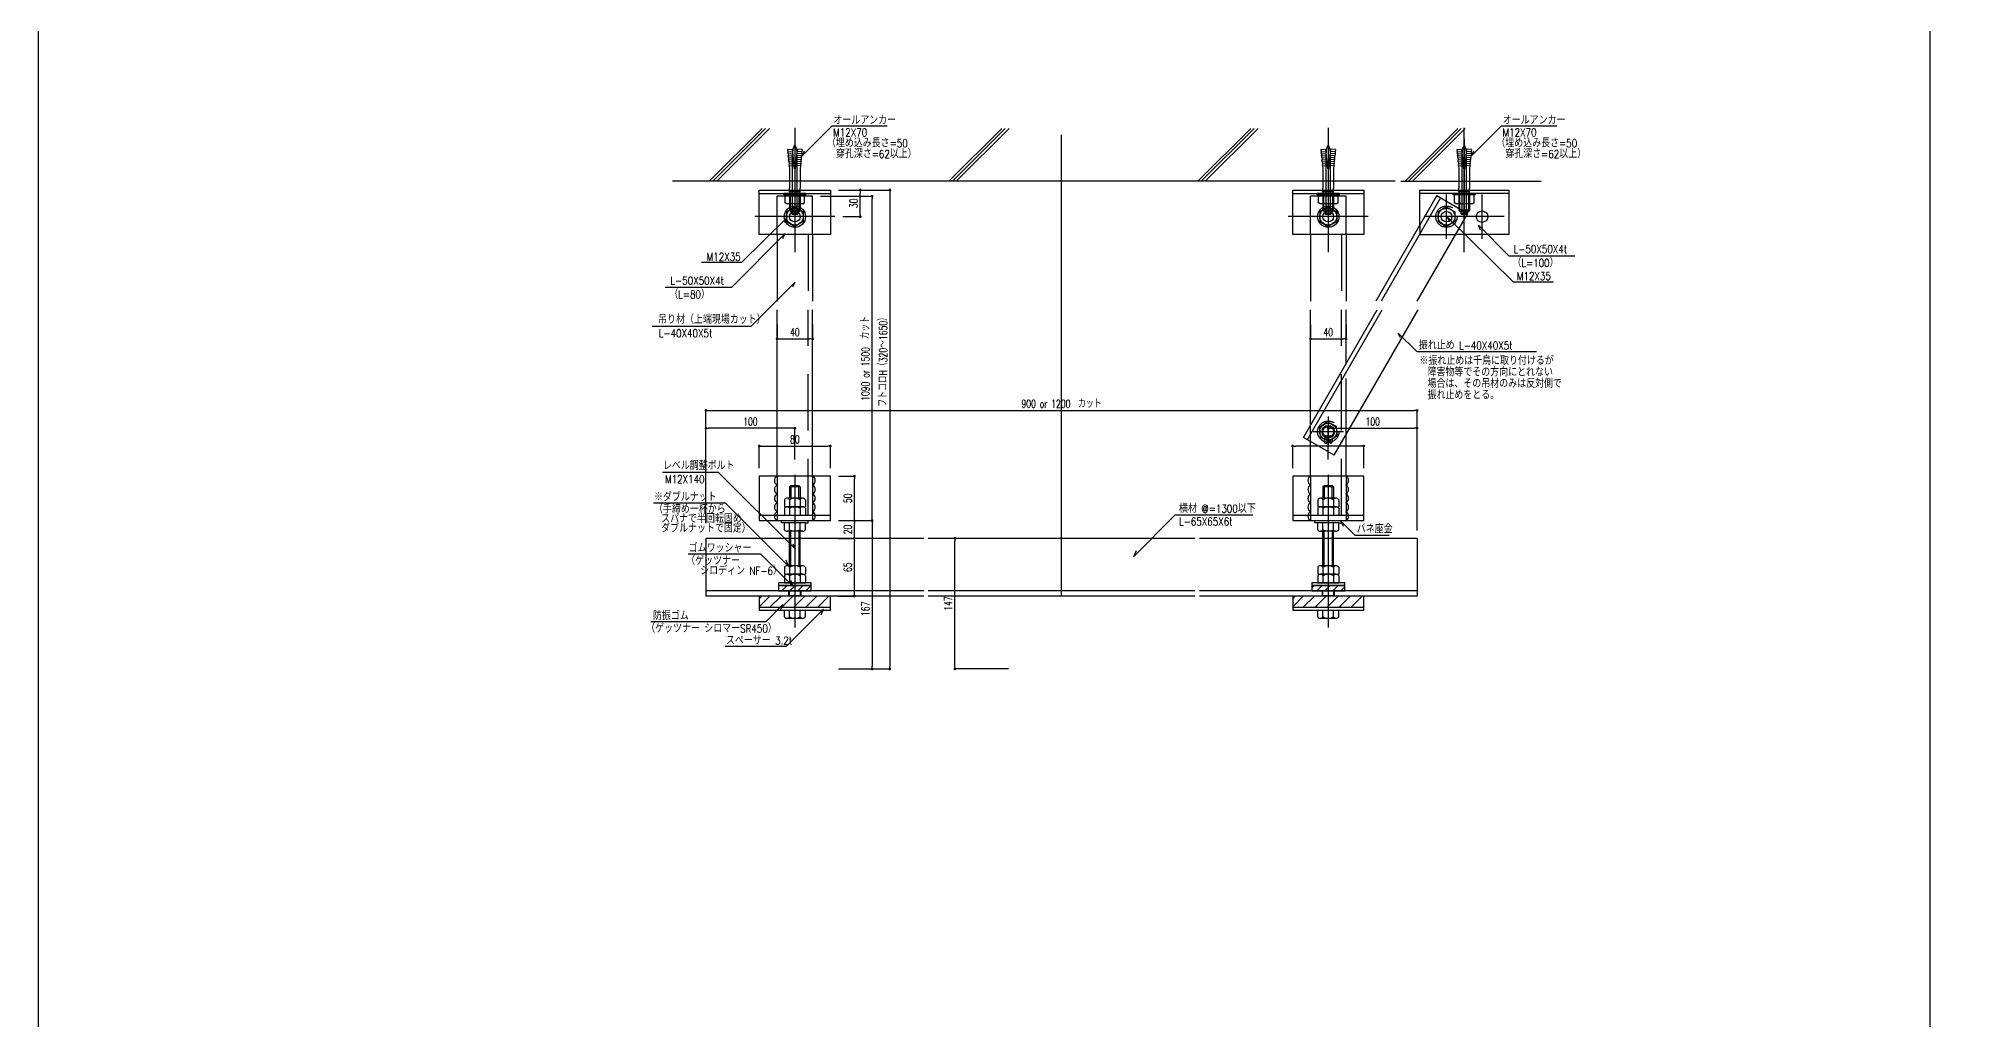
# Model space of a CAD drawing. Extents: x 21 to 47673, y 9 to 26406.
# Drawn here: x 23550 to 25721, y 16572 to 17676 of the extents above; entities that cross this region are included whole.
import ezdxf

# ---------------------------------------------------------------- set-up
doc = ezdxf.new("R2010")
doc.units = 0
doc.header["$LTSCALE"] = 10
doc.header["$PDMODE"] = 35
doc.header["$PDSIZE"] = 5
doc.linetypes.add('HIDDEN', pattern=[9.525, 6.35, -3.175])
for name, color, linetype in [('_P18_製品寸法', 9, 'Continuous'), ('_別途', 6, 'Continuous'), ('_基準', 1, 'Continuous'), ('_文字', 3, 'Continuous'), ('_製品', 4, 'Continuous'), ('_製品寸法', 9, 'Continuous'), ('OKAMURA-HIDDEN', 6, 'Continuous')]:
    doc.layers.add(name, color=color, linetype=linetype)
doc.styles.add('OKAMURA', font='simplex8.shx', dxfattribs={"width": 0.7, "bigfont": 'BIGFONT.shx'})
doc.dimstyles.new('OKAMURA-003', dxfattribs={"dimscale": 3, "dimtxt": 3, "dimasz": 1, "dimexe": 0, "dimexo": 3, "dimgap": 1, "dimtad": 1, "dimdec": 3, "dimdsep": 46, "dimtxsty": 'OKAMURA', "dimblk1": 'DOT', "dimblk2": 'DOT', "dimsah": 1, "dimcen": 0, "dimclrd": 9, "dimclre": 9, "dimclrt": 3, "dimadec": 0, "dimazin": 0, "dimtfac": 1, "dimtdec": 3, "dimtix": 1, "dimtmove": 2, "dimatfit": 3, "dimldrblk": 'NONE', "dimfxl": 0, "dimtolj": 1, "dimarcsym": 0})

# ---------------------------------------------------------------- blocks, each defined once
blk = doc.blocks.new('_DOT')
at = {"color": 0, "linetype": 'ByBlock'}
blk.add_line((-0.5, 0), (-1, 0), dxfattribs=at)
at = {"color": 0, "linetype": 'ByBlock', "const_width": 0.5}
blk.add_lwpolyline([(-0.25, 0, 1), (0.25, 0, 1)], format="xyb", close=True, dxfattribs=at)
blk = doc.blocks.new('*D2702')
at = {"layer": '_製品寸法', "color": 9, "lineweight": -2, "transparency": 16777216}
for p, q in [((-401, 457), (-343.1, 457)), ((-343.1, 454), (-343.1, -79)), ((-401, -82), (-343.1, -82))]:
    blk.add_line(p, q, dxfattribs=at)
at = {"layer": 'Defpoints', "color": 0, "transparency": 16777216}
for p in [(-410, 457), (-410, -82), (-343.1, -82)]:
    blk.add_point(p, dxfattribs=at)
at = {"layer": '_製品寸法', "color": 9, "lineweight": -2, "transparency": 16777216, "xscale": 3, "yscale": 3, "zscale": 3}
for p, rotation in [((-343.1, 457), 90), ((-343.1, -82), 270)]:
    blk.add_blockref('_DOT', p, dxfattribs=dict(at, rotation=rotation))
at = {"layer": '_製品寸法', "color": 3, "transparency": 16777216, "insert": (-350.6, 265.8), "char_height": 9, "attachment_point": 5, "rotation": 90, "style": 'OKAMURA'}
blk.add_mtext('\\A1;フトコロH（320～1650）', dxfattribs=at)
blk = doc.blocks.new('_None')
blk = doc.blocks.new('*D2703')
at = {"layer": '_製品寸法', "color": 9, "lineweight": -2, "transparency": 16777216}
for p, q in [((-209.5, 65), (-270, 65)), ((-270, -79), (-270, 62)), ((-209.5, -82), (-270, -82))]:
    blk.add_line(p, q, dxfattribs=at)
at = {"layer": 'Defpoints', "color": 0, "transparency": 16777216}
for p in [(-270, 65), (-200.5, 65), (-200.5, -82)]:
    blk.add_point(p, dxfattribs=at)
at = {"layer": '_製品寸法', "color": 9, "lineweight": -2, "transparency": 16777216, "xscale": 3, "yscale": 3, "zscale": 3}
for p, rotation in [((-270, 65), 90), ((-270, -82), 270)]:
    blk.add_blockref('_DOT', p, dxfattribs=dict(at, rotation=rotation))
at = {"layer": '_製品寸法', "color": 3, "transparency": 16777216, "insert": (-277.5, -8.5), "char_height": 9, "attachment_point": 5, "rotation": 90, "style": 'OKAMURA'}
blk.add_mtext('\\A1;147', dxfattribs=at)
blk = doc.blocks.new('*D2704')
at = {"layer": '_製品寸法', "color": 9, "lineweight": -2, "transparency": 16777216}
for p, q in [((-421, 450), (-363.1, 450)), ((-363.1, 88), (-363.1, 447)), ((-401, 85), (-363.1, 85))]:
    blk.add_line(p, q, dxfattribs=at)
at = {"layer": 'Defpoints', "color": 0, "transparency": 16777216}
for p in [(-430, 450), (-363.1, 450), (-410, 85)]:
    blk.add_point(p, dxfattribs=at)
at = {"layer": '_製品寸法', "color": 9, "lineweight": -2, "transparency": 16777216, "xscale": 3, "yscale": 3, "zscale": 3}
for p, rotation in [((-363.1, 450), 90), ((-363.1, 85), 270)]:
    blk.add_blockref('_DOT', p, dxfattribs=dict(at, rotation=rotation))
at = {"layer": '_製品寸法', "color": 3, "transparency": 16777216, "insert": (-370.6, 267.5), "char_height": 9, "attachment_point": 5, "rotation": 90, "style": 'OKAMURA'}
blk.add_mtext('\\A1;1090 or 1500  カット', dxfattribs=at)
blk = doc.blocks.new('*D2705')
at = {"layer": '_製品寸法', "color": 9, "lineweight": -2, "transparency": 16777216}
for p, q in [((-550, 82), (-550, 208.9)), ((-547, 208.9), (247, 208.9)), ((250, 74), (250, 208.9))]:
    blk.add_line(p, q, dxfattribs=at)
at = {"layer": 'Defpoints', "color": 0, "transparency": 16777216}
for p in [(250, 208.9), (-550, 73), (250, 65)]:
    blk.add_point(p, dxfattribs=at)
at = {"layer": '_製品寸法', "color": 9, "lineweight": -2, "transparency": 16777216, "xscale": 3, "yscale": 3, "zscale": 3, "rotation": 180}
blk.add_blockref('_DOT', (-550, 208.9), dxfattribs=at)
at = {"layer": '_製品寸法', "color": 9, "lineweight": -2, "transparency": 16777216, "xscale": 3, "yscale": 3, "zscale": 3}
blk.add_blockref('_DOT', (250, 208.9), dxfattribs=at)
at = {"layer": '_製品寸法', "color": 3, "transparency": 16777216, "insert": (-150, 216.4), "char_height": 9, "attachment_point": 5, "style": 'OKAMURA'}
blk.add_mtext('\\A1;900 or 1200  カット', dxfattribs=at)
blk = doc.blocks.new('*D2706')
at = {"layer": '_製品寸法', "color": 9, "lineweight": -2, "transparency": 16777216}
for p, q in [((-401, 85), (-383.1, 85)), ((-383.1, 68), (-383.1, 82)), ((-401, 65), (-383.1, 65))]:
    blk.add_line(p, q, dxfattribs=at)
at = {"layer": 'Defpoints', "color": 0, "transparency": 16777216}
for p in [(-410, 85), (-383.1, 85), (-410, 65)]:
    blk.add_point(p, dxfattribs=at)
at = {"layer": '_製品寸法', "color": 9, "lineweight": -2, "transparency": 16777216, "xscale": 3, "yscale": 3, "zscale": 3}
for p, rotation in [((-383.1, 85), 90), ((-383.1, 65), 270)]:
    blk.add_blockref('_DOT', p, dxfattribs=dict(at, rotation=rotation))
at = {"layer": '_製品寸法', "color": 3, "transparency": 16777216, "insert": (-390.6, 75), "char_height": 9, "attachment_point": 5, "rotation": 90, "style": 'OKAMURA'}
blk.add_mtext('\\A1;20', dxfattribs=at)
blk = doc.blocks.new('*D2707')
at = {"layer": '_製品寸法', "color": 9, "lineweight": -2, "transparency": 16777216}
for p, q in [((-550, 82), (-550, 188.9)), ((-453, 188.9), (-547, 188.9)), ((-450, 153.6), (-450, 188.9))]:
    blk.add_line(p, q, dxfattribs=at)
at = {"layer": 'Defpoints', "color": 0, "transparency": 16777216}
for p in [(-550, 188.9), (-450, 144.6), (-550, 73)]:
    blk.add_point(p, dxfattribs=at)
at = {"layer": '_製品寸法', "color": 9, "lineweight": -2, "transparency": 16777216, "xscale": 3, "yscale": 3, "zscale": 3, "rotation": 180}
blk.add_blockref('_DOT', (-550, 188.9), dxfattribs=at)
at = {"layer": '_製品寸法', "color": 9, "lineweight": -2, "transparency": 16777216, "xscale": 3, "yscale": 3, "zscale": 3}
blk.add_blockref('_DOT', (-450, 188.9), dxfattribs=at)
at = {"layer": '_製品寸法', "color": 3, "transparency": 16777216, "insert": (-500, 196.4), "char_height": 9, "attachment_point": 5, "style": 'OKAMURA'}
blk.add_mtext('\\A1;100', dxfattribs=at)
blk = doc.blocks.new('*D2708')
at = {"layer": '_製品寸法', "color": 9, "lineweight": -2, "transparency": 16777216}
for p, q in [((-401, 65), (-383.1, 65)), ((-383.1, 3), (-383.1, 62)), ((-401, 0), (-383.1, 0))]:
    blk.add_line(p, q, dxfattribs=at)
at = {"layer": 'Defpoints', "color": 0, "transparency": 16777216}
for p in [(-410, 65), (-383.1, 65), (-410, 0)]:
    blk.add_point(p, dxfattribs=at)
at = {"layer": '_製品寸法', "color": 9, "lineweight": -2, "transparency": 16777216, "xscale": 3, "yscale": 3, "zscale": 3}
for p, rotation in [((-383.1, 65), 90), ((-383.1, 0), 270)]:
    blk.add_blockref('_DOT', p, dxfattribs=dict(at, rotation=rotation))
at = {"layer": '_製品寸法', "color": 3, "transparency": 16777216, "insert": (-390.6, 32.5), "char_height": 9, "attachment_point": 5, "rotation": 90, "style": 'OKAMURA'}
blk.add_mtext('\\A1;65', dxfattribs=at)
blk = doc.blocks.new('*D2709')
at = {"layer": '_製品寸法', "color": 9, "lineweight": -2, "transparency": 16777216}
for p, q in [((-490, 144), (-490, 168.9)), ((-487, 168.9), (-413, 168.9)), ((-410, 144), (-410, 168.9))]:
    blk.add_line(p, q, dxfattribs=at)
at = {"layer": 'Defpoints', "color": 0, "transparency": 16777216}
for p in [(-410, 168.9), (-490, 135), (-410, 135)]:
    blk.add_point(p, dxfattribs=at)
at = {"layer": '_製品寸法', "color": 9, "lineweight": -2, "transparency": 16777216, "xscale": 3, "yscale": 3, "zscale": 3, "rotation": 180}
blk.add_blockref('_DOT', (-490, 168.9), dxfattribs=at)
at = {"layer": '_製品寸法', "color": 9, "lineweight": -2, "transparency": 16777216, "xscale": 3, "yscale": 3, "zscale": 3}
blk.add_blockref('_DOT', (-410, 168.9), dxfattribs=at)
at = {"layer": '_製品寸法', "color": 3, "transparency": 16777216, "insert": (-450, 176.4), "char_height": 9, "attachment_point": 5, "style": 'OKAMURA'}
blk.add_mtext('\\A1;80', dxfattribs=at)
blk = doc.blocks.new('*D2710')
at = {"layer": '_製品寸法', "color": 9, "lineweight": -2, "transparency": 16777216}
for p, q in [((-401, 135), (-383.1, 135)), ((-383.1, 88), (-383.1, 132)), ((-401, 85), (-383.1, 85))]:
    blk.add_line(p, q, dxfattribs=at)
at = {"layer": 'Defpoints', "color": 0, "transparency": 16777216}
for p in [(-410, 135), (-383.1, 135), (-410, 85)]:
    blk.add_point(p, dxfattribs=at)
at = {"layer": '_製品寸法', "color": 9, "lineweight": -2, "transparency": 16777216, "xscale": 3, "yscale": 3, "zscale": 3}
for p, rotation in [((-383.1, 135), 90), ((-383.1, 85), 270)]:
    blk.add_blockref('_DOT', p, dxfattribs=dict(at, rotation=rotation))
at = {"layer": '_製品寸法', "color": 3, "transparency": 16777216, "insert": (-390.6, 110), "char_height": 9, "attachment_point": 5, "rotation": 90, "style": 'OKAMURA'}
blk.add_mtext('\\A1;50', dxfattribs=at)
blk = doc.blocks.new('*D2711')
at = {"layer": '_製品寸法', "color": 9, "lineweight": -2, "transparency": 16777216}
for p, q in [((-470, 305.5), (-470, 289.5)), ((-430, 305.5), (-430, 289.5)), ((-467, 289.5), (-433, 289.5))]:
    blk.add_line(p, q, dxfattribs=at)
at = {"layer": 'Defpoints', "color": 0, "transparency": 16777216}
for p in [(-470, 314.5), (-430, 314.5), (-430, 289.5)]:
    blk.add_point(p, dxfattribs=at)
at = {"layer": '_製品寸法', "color": 9, "lineweight": -2, "transparency": 16777216, "xscale": 3, "yscale": 3, "zscale": 3, "rotation": 180}
blk.add_blockref('_DOT', (-470, 289.5), dxfattribs=at)
at = {"layer": '_製品寸法', "color": 9, "lineweight": -2, "transparency": 16777216, "xscale": 3, "yscale": 3, "zscale": 3}
blk.add_blockref('_DOT', (-430, 289.5), dxfattribs=at)
at = {"layer": '_製品寸法', "color": 3, "transparency": 16777216, "insert": (-450, 297), "char_height": 9, "attachment_point": 5, "style": 'OKAMURA'}
blk.add_mtext('\\A1;40', dxfattribs=at)
blk = doc.blocks.new('*D2712')
at = {"layer": '_製品寸法', "color": 9, "lineweight": -2, "transparency": 16777216}
for p, q in [((110, 144), (110, 168.9)), ((187, 168.9), (113, 168.9)), ((190, 144), (190, 168.9))]:
    blk.add_line(p, q, dxfattribs=at)
at = {"layer": 'Defpoints', "color": 0, "transparency": 16777216}
for p in [(110, 168.9), (110, 135), (190, 135)]:
    blk.add_point(p, dxfattribs=at)
at = {"layer": '_製品寸法', "color": 9, "lineweight": -2, "transparency": 16777216, "xscale": 3, "yscale": 3, "zscale": 3, "rotation": 180}
blk.add_blockref('_DOT', (110, 168.9), dxfattribs=at)
at = {"layer": '_製品寸法', "color": 9, "lineweight": -2, "transparency": 16777216, "xscale": 3, "yscale": 3, "zscale": 3}
blk.add_blockref('_DOT', (190, 168.9), dxfattribs=at)
at = {"layer": '_製品寸法', "color": 3, "transparency": 16777216, "insert": (150, 176.4), "char_height": 9, "attachment_point": 5, "style": 'OKAMURA'}
blk.add_mtext('\\A1;80', dxfattribs=at)
blk = doc.blocks.new('*D2713')
at = {"layer": '_製品寸法', "color": 9, "lineweight": -2, "transparency": 16777216}
for p, q in [((-401, 457), (-376.4, 457)), ((-376.4, 430), (-376.4, 454)), ((-396, 427), (-376.4, 427))]:
    blk.add_line(p, q, dxfattribs=at)
at = {"layer": 'Defpoints', "color": 0, "transparency": 16777216}
for p in [(-410, 457), (-376.4, 457), (-405, 427)]:
    blk.add_point(p, dxfattribs=at)
at = {"layer": '_製品寸法', "color": 9, "lineweight": -2, "transparency": 16777216, "xscale": 3, "yscale": 3, "zscale": 3}
for p, rotation in [((-376.4, 457), 90), ((-376.4, 427), 270)]:
    blk.add_blockref('_DOT', p, dxfattribs=dict(at, rotation=rotation))
at = {"layer": '_製品寸法', "color": 3, "transparency": 16777216, "insert": (-383.9, 442), "char_height": 9, "attachment_point": 5, "rotation": 90, "style": 'OKAMURA'}
blk.add_mtext('\\A1;30', dxfattribs=at)
blk = doc.blocks.new('*D2714')
at = {"layer": '_製品寸法', "color": 9, "lineweight": -2, "transparency": 16777216}
for p, q in [((130, 305.5), (130, 289.5)), ((170, 305.5), (170, 289.5)), ((133, 289.5), (167, 289.5))]:
    blk.add_line(p, q, dxfattribs=at)
at = {"layer": 'Defpoints', "color": 0, "transparency": 16777216}
for p in [(130, 314.5), (170, 314.5), (170, 289.5)]:
    blk.add_point(p, dxfattribs=at)
at = {"layer": '_製品寸法', "color": 9, "lineweight": -2, "transparency": 16777216, "xscale": 3, "yscale": 3, "zscale": 3, "rotation": 180}
blk.add_blockref('_DOT', (130, 289.5), dxfattribs=at)
at = {"layer": '_製品寸法', "color": 9, "lineweight": -2, "transparency": 16777216, "xscale": 3, "yscale": 3, "zscale": 3}
blk.add_blockref('_DOT', (170, 289.5), dxfattribs=at)
at = {"layer": '_製品寸法', "color": 3, "transparency": 16777216, "insert": (150, 297), "char_height": 9, "attachment_point": 5, "style": 'OKAMURA'}
blk.add_mtext('\\A1;40', dxfattribs=at)
blk = doc.blocks.new('*D2715')
at = {"layer": '_製品寸法', "color": 9, "lineweight": -2, "transparency": 16777216}
for p, q in [((150, 153.6), (150, 188.9)), ((153, 188.9), (247, 188.9)), ((250, 74), (250, 188.9))]:
    blk.add_line(p, q, dxfattribs=at)
at = {"layer": 'Defpoints', "color": 0, "transparency": 16777216}
for p in [(250, 188.9), (150, 144.6), (250, 65)]:
    blk.add_point(p, dxfattribs=at)
at = {"layer": '_製品寸法', "color": 9, "lineweight": -2, "transparency": 16777216, "xscale": 3, "yscale": 3, "zscale": 3, "rotation": 180}
blk.add_blockref('_DOT', (150, 188.9), dxfattribs=at)
at = {"layer": '_製品寸法', "color": 9, "lineweight": -2, "transparency": 16777216, "xscale": 3, "yscale": 3, "zscale": 3}
blk.add_blockref('_DOT', (250, 188.9), dxfattribs=at)
at = {"layer": '_製品寸法', "color": 3, "transparency": 16777216, "insert": (200, 196.4), "char_height": 9, "attachment_point": 5, "style": 'OKAMURA'}
blk.add_mtext('\\A1;100', dxfattribs=at)
blk = doc.blocks.new('*D2716')
at = {"layer": '_製品寸法', "color": 9, "lineweight": -2, "transparency": 16777216}
for p, q in [((-401, 85), (-363.1, 85)), ((-363.1, 82), (-363.1, -79)), ((-401, -82), (-363.1, -82))]:
    blk.add_line(p, q, dxfattribs=at)
at = {"layer": 'Defpoints', "color": 0, "transparency": 16777216}
for p in [(-410, 85), (-410, -82), (-363.1, -82)]:
    blk.add_point(p, dxfattribs=at)
at = {"layer": '_製品寸法', "color": 9, "lineweight": -2, "transparency": 16777216, "xscale": 3, "yscale": 3, "zscale": 3}
for p, rotation in [((-363.1, 85), 90), ((-363.1, -82), 270)]:
    blk.add_blockref('_DOT', p, dxfattribs=dict(at, rotation=rotation))
at = {"layer": '_製品寸法', "color": 3, "transparency": 16777216, "insert": (-370.6, -14.3), "char_height": 9, "attachment_point": 5, "rotation": 90, "style": 'OKAMURA'}
blk.add_mtext('\\A1;167', dxfattribs=at)
blk = doc.blocks.new('P1X_BASE_SS_TREO_01')
at = {"layer": '_別途'}
for p, q in [((100.7, 59.4), (41.3, 0)), ((104.5, 59.4), (45.1, 0)), ((109, 59.4), (49.6, 0)), ((370.3, 59.4), (310.8, 0)), ((374.1, 59.4), (314.7, 0)), ((378.6, 59.4), (319.1, 0)), ((650.3, 59.4), (590.8, 0)), ((654.1, 59.4), (594.7, 0)), ((658.6, 59.4), (599.1, 0)), ((883.4, 59.4), (824, 0)), ((887.2, 59.4), (827.8, 0)), ((891.7, 59.4), (832.3, 0)), ((812.7, 0), (0, 0)), ((819.4, 0), (977.1, 0))]:
    blk.add_line(p, q, dxfattribs=at)
blk = doc.blocks.new('*D2685')
at = {"layer": '_製品寸法', "color": 9, "lineweight": -2, "transparency": 16777216}
for p, q in [((260, -313), (260, -288.1)), ((337, -288.1), (263, -288.1)), ((340, -313), (340, -288.1))]:
    blk.add_line(p, q, dxfattribs=at)
at = {"layer": 'Defpoints', "color": 0, "transparency": 16777216}
for p in [(260, -288.1), (260, -322), (340, -322)]:
    blk.add_point(p, dxfattribs=at)
at = {"layer": '_製品寸法', "color": 9, "lineweight": -2, "transparency": 16777216, "xscale": 3, "yscale": 3, "zscale": 3, "rotation": 180}
blk.add_blockref('_DOT', (260, -288.1), dxfattribs=at)
at = {"layer": '_製品寸法', "color": 9, "lineweight": -2, "transparency": 16777216, "xscale": 3, "yscale": 3, "zscale": 3}
blk.add_blockref('_DOT', (340, -288.1), dxfattribs=at)
at = {"layer": '_製品寸法', "color": 3, "transparency": 16777216, "insert": (300, -280.6), "char_height": 9, "attachment_point": 5, "style": 'OKAMURA'}
blk.add_mtext('\\A1;80', dxfattribs=at)
blk = doc.blocks.new('防振ゴムget')
at = {"layer": '_製品', "color": 6, "ltscale": 2}
for p, q in [((2609.9, 1469.5), (2612.8, 1472.5)), ((2609.9, 1460.6), (2621.8, 1472.5)), ((2621.8, 1460), (2634.3, 1472.5)), ((2635.2, 1460), (2647.7, 1472.5)), ((2648.7, 1460), (2661.2, 1472.5)), ((2662.2, 1460), (2674.7, 1472.5)), ((2675.6, 1460), (2688.1, 1472.5)), ((2689.1, 1460), (2689.9, 1460.7))]:
    blk.add_line(p, q, dxfattribs=at)
at = {"layer": '_製品', "color": 4, "ltscale": 2}
for p, q in [((2689.9, 1472.5), (2609.9, 1472.5)), ((2609.9, 1472.5), (2609.9, 1456.8)), ((2609.9, 1460), (2689.9, 1460)), ((2609.9, 1456.8), (2689.9, 1456.8)), ((2689.9, 1456.8), (2689.9, 1472.5))]:
    blk.add_line(p, q, dxfattribs=at)
blk = doc.blocks.new('防振ﾜｯｼｬget')
at = {"layer": '_製品'}
h = blk.add_hatch(dxfattribs=at)
h.set_pattern_fill('ANSI31', color=6, scale=2, style=0)
h.set_pattern_definition([(45, (1912.757, 1225.844), (-4.49013, 4.49013), [])])
h.paths.add_polyline_path([(2711.2, 1484.5), (2692.7, 1484.5), (2692.7, 1478.5), (2711.2, 1478.5)])
h.paths.add_polyline_path([(2692.7, 1484.5), (2674.2, 1484.5), (2674.2, 1478.5), (2692.7, 1478.5)])
at = {"layer": '_製品', "color": 6}
for p, q in [((2698.7, 1478), (2686.7, 1478)), ((2686.7, 1473), (2698.7, 1473))]:
    blk.add_line(p, q, dxfattribs=at)
at = {"layer": '_製品', "ltscale": 2}
for points in [[(2674.2, 1484.5), (2711.2, 1484.5), (2711.2, 1487.5), (2674.2, 1487.5)], [(2674.2, 1478.5), (2711.2, 1478.5), (2711.2, 1484.5), (2674.2, 1484.5)]]:
    blk.add_lwpolyline(points, close=True, dxfattribs=at)
at = {"layer": '_製品', "color": 6}
for points in [[(2686.7, 1478), (2685.7, 1478), (2685.7, 1473), (2686.7, 1473)], [(2699.7, 1478), (2698.7, 1478), (2698.7, 1473), (2699.7, 1473)]]:
    blk.add_lwpolyline(points, close=True, dxfattribs=at)
blk = doc.blocks.new('調整ボルト防振get')
at = {"layer": '_基準'}
blk.add_line((0, 136.6), (0, -35.5), dxfattribs=at)
at = {"layer": '_製品'}
for p, q in [((8.8, 110.2), (-8.9, 110.2)), ((-4.5, 124.5), (-6, 123)), ((-6, 123), (-6, 110.2)), ((6, 123), (-6, 123)), ((-4.5, 124.5), (-4.5, 110.2)), ((-4.5, 124.5), (4.5, 124.5)), ((4.5, 110.2), (4.5, 124.5)), ((6, 123), (4.5, 124.5)), ((6, 123), (6, 110.2)), ((-11.8, 108.5), (-11.8, 100.6)), ((-11.8, 100.6), (11.8, 100.6)), ((-11.8, 98.9), (-11.8, 91)), ((8.8, 100.6), (-8.9, 100.6)), ((-5.9, 108.5), (-5.9, 100.6)), ((-5.9, 98.9), (-5.9, 91)), ((5.9, 108.5), (5.9, 100.6)), ((5.9, 98.9), (5.9, 91)), ((11.8, 108.5), (11.8, 100.6)), ((11.8, 98.9), (11.8, 91)), ((-11.8, 74.7), (-11.8, 82.6)), ((11.8, 82.6), (-11.8, 82.6)), ((8.8, 73), (-8.9, 73)), ((-6, 34.2), (-6, 73)), ((-5.9, 74.7), (-5.9, 82.6)), ((-4.5, 33.2), (-4.5, 73)), ((4.5, 73), (4.5, 34.2)), ((5.9, 74.7), (5.9, 82.6)), ((6, 34.2), (6, 73)), ((11.8, 74.7), (11.8, 82.6)), ((-11.8, 32.5), (-11.8, 24.6)), ((-11.8, 24.6), (11.8, 24.6)), ((-11.8, 22.9), (-11.8, 15)), ((8.8, 34.2), (-8.9, 34.2)), ((8.8, 24.6), (-8.9, 24.6)), ((-5.9, 32.5), (-5.9, 24.6)), ((-5.9, 22.9), (-5.9, 15)), ((5.9, 32.5), (5.9, 24.6)), ((5.9, 22.9), (5.9, 15)), ((11.8, 32.5), (11.8, 24.6)), ((11.8, 22.9), (11.8, 15)), ((-11.8, 15), (11.8, 15)), ((-11.8, -23.4), (-11.8, -15.5)), ((-5.9, -23.4), (-5.9, -15.5)), ((5.9, -23.4), (5.9, -15.5)), ((11.8, -23.4), (11.8, -15.5)), ((8.8, -25.1), (-8.9, -25.1))]:
    blk.add_line(p, q, dxfattribs=at)
at = {"layer": '_製品', "ltscale": 2}
for p, q in [((-15.1, 85), (15.1, 85)), ((-15.1, 82.6), (-15.1, 85)), ((-11.8, 82.6), (-15.1, 82.6)), ((11.8, 82.6), (15.1, 82.6)), ((15.1, 82.6), (15.1, 85))]:
    blk.add_line(p, q, dxfattribs=at)
at = {"layer": '_製品'}
for centre, radius, start, end in [((-8.9, 106.8), 3.4, 29.8172, 149.8269), ((0, 99.2), 11, 57.7935, 122.2065), ((8.8, 106.8), 3.4, 29.9951, 150.0048), ((-8.9, 97.2), 3.4, 29.8172, 149.8269), ((0, 89.6), 11, 57.7935, 122.2065), ((8.8, 97.2), 3.4, 29.9951, 150.0048), ((-8.9, 76.4), 3.4, 210.1731, 330.1828), ((0, 84), 11, 237.7935, 302.2065), ((8.8, 76.4), 3.4, 209.9952, 330.0049), ((-8.9, 30.8), 3.4, 29.8172, 149.8269), ((-8.9, 21.2), 3.4, 29.8172, 149.8269), ((0, 23.2), 11, 57.7935, 122.2065), ((0, 13.6), 11, 57.7935, 122.2065), ((8.8, 30.8), 3.4, 29.9951, 150.0048), ((8.8, 21.2), 3.4, 29.9951, 150.0048), ((-8.9, -21.7), 3.4, 210.1731, 330.1828), ((0, -14.1), 11, 237.7935, 302.2065), ((8.8, -21.7), 3.4, 209.9952, 330.0049)]:
    blk.add_arc(centre, radius, start, end, dxfattribs=at)
for name, p in [('防振ゴムget', (-2649.9, -1472.5)), ('防振ﾜｯｼｬget', (-2692.7, -1472.5))]:
    blk.add_blockref(name, p, dxfattribs=at)
blk = doc.blocks.new('P1X_上アングル80')
at = {"layer": '_基準'}
blk.add_line((0, 70), (0, -70), dxfattribs=at)
at = {"layer": '_基準', "ltscale": 2}
blk.add_line((45, -30), (-45, -30), dxfattribs=at)
at = {"layer": '_製品', "ltscale": 2}
for p, q in [((-40, 0), (40, 0)), ((-40, -50), (-40, 0)), ((40, 0), (40, -50)), ((-40, -4), (40, -4)), ((40, -50), (-40, -50))]:
    blk.add_line(p, q, dxfattribs=at)
at = {"layer": '_製品'}
for p, q in [((0, -19.030536), (-9.5, -24.515363)), ((0, -19.030536), (9.5, -24.515364)), ((-9.5, -24.515363), (-9.5, -35.484636)), ((-9.5, -35.484636), (0, -40.969464)), ((9.5, -35.484637), (0, -40.969464)), ((9.5, -24.515364), (9.5, -35.484637))]:
    blk.add_line(p, q, dxfattribs=at)
for radius in [9.5, 6]:
    blk.add_circle((0, -30), radius, dxfattribs=at)
at = {"layer": 'OKAMURA-HIDDEN'}
for p, q in [((-20, -50), (-20, -7)), ((20, -7), (-20, -7)), ((20, -50), (20, -7))]:
    blk.add_line(p, q, dxfattribs=at)
blk.add_circle((0, -30), 12, dxfattribs=at)
blk = doc.blocks.new('下アングル80')
at = {"layer": '_製品', "ltscale": 2}
for p, q in [((-40, 50), (-40, 0)), ((40, 50), (-40, 50)), ((40, 0), (40, 50)), ((-40, 6), (40, 6)), ((-40, 0), (40, 0))]:
    blk.add_line(p, q, dxfattribs=at)
at = {"layer": 'OKAMURA-HIDDEN'}
for p, q in [((-20, 50), (-20, 0)), ((20, 50), (20, 0))]:
    blk.add_line(p, q, dxfattribs=at)
for centre, start, end in [((-17.3, 45), 118.0725, 241.9275), ((17.3, 45), 298.0725, 61.9275), ((-17.3, 35), 118.0725, 241.9275), ((-17.3, 25), 118.0725, 241.9275), ((17.3, 35), 298.0725, 61.9275), ((17.3, 25), 298.0725, 61.9275), ((-17.3, 15), 118.0725, 241.9275), ((-17.3, 5), 118.0725, 241.9275), ((17.3, 15), 298.0725, 61.9275), ((17.3, 5), 298.0725, 61.9275)]:
    blk.add_arc(centre, 5.67, start, end, dxfattribs=at)
blk = doc.blocks.new('ｵｰﾙｱﾝｶｰ1270')
at = {"layer": '_基準', "ltscale": 0.2}
blk.add_line((0, 61.5), (0, -25.5), dxfattribs=at)
at = {"layer": '_製品'}
for p, q in [((-8.2, 49.4), (-2.8, 49.9)), ((-8.2, 49.4), (-7.9, 46.9)), ((-7.9, 46.9), (-2.5, 47.4)), ((-7.7, 44.6), (-2.3, 45.2)), ((-7.7, 44.6), (-7.5, 42.4)), ((-0.6, 28), (-2.8, 49.9)), ((0.2, 54.5), (-0.2, 54.5)), ((0.6, 28), (2.8, 49.9)), ((7.7, 44.6), (2.3, 45.2)), ((7.9, 46.9), (2.5, 47.4)), ((8.2, 49.4), (2.8, 49.9)), ((7.7, 44.6), (7.5, 42.4)), ((8.2, 49.4), (7.9, 46.9)), ((-7.5, 42.4), (-2.1, 42.9)), ((-7.2, 40.1), (-1.9, 40.7)), ((-7.2, 40.1), (-7, 37.9)), ((-7, 37.9), (-1.6, 38.4)), ((-6.8, 35.7), (-1.4, 36.2)), ((-6.8, 35.7), (-6.6, 33.4)), ((-6.6, 33.4), (-1.2, 34)), ((-6.3, 31.2), (-1, 31.7)), ((-6.3, 31.2), (-6, 27.7)), ((-6, 27.7), (-6, 6)), ((-0.6, 28), (0.6, 28)), ((6.3, 31.2), (1, 31.7)), ((6.6, 33.4), (1.2, 34)), ((6.8, 35.7), (1.4, 36.2)), ((7, 37.9), (1.6, 38.4)), ((7.2, 40.1), (1.9, 40.7)), ((7.5, 42.4), (2.1, 42.9)), ((6.3, 31.2), (6, 27.7)), ((6, 27.7), (6, 6)), ((6.8, 35.7), (6.6, 33.4)), ((7.2, 40.1), (7, 37.9)), ((12.5, 0), (-12.5, 0)), ((-12.5, -1.6), (-12.5, 0)), ((12.5, -1.6), (12.5, 0)), ((12.5, -1.6), (-12.5, -1.6)), ((-11, -10.4), (-11, -1.6)), ((11, -1.6), (-11, -1.6)), ((-9, -11.6), (-11, -10.4)), ((9, -11.6), (-9, -11.6)), ((-6, -11.6), (-6, -18.5)), ((-6, -18.5), (-4.7, -20)), ((6, -18.5), (-6, -18.5)), ((-5.5, -10.4), (-5.5, -1.6)), ((-4.7, -20), (4.7, -20)), ((-3.8, -20.5), (-3.8, -21.9)), ((3.2, -20), (-3.2, -20)), ((3.8, -20.5), (3.8, -21.9)), ((6, -18.5), (4.7, -20)), ((5.5, -10.4), (5.5, -1.6)), ((6, -11.6), (6, -18.5)), ((9, -11.6), (11, -10.4)), ((11, -10.4), (11, -1.6)), ((-3.8, -21.9), (3.8, -21.9)), ((2.6, -23.5), (-2.6, -23.5))]:
    blk.add_line(p, q, dxfattribs=at)
at = {"layer": '_製品', "color": 6, "linetype": 'HIDDEN'}
for p, q in [((-2.5, -20), (-2.5, 46.3)), ((2.5, -20), (2.5, 46.3)), ((-6, 2.5), (-6, 6)), ((-5.3, 0), (-6, 2.5)), ((-6, 2.5), (6, 2.5)), ((-5.3, 0), (-6, -0.4)), ((5.3, 0), (-5.3, 0)), ((-5.1, -0.4), (-5.3, 0)), ((5, -0.4), (5.3, 0)), ((5.3, 0), (6, 2.5)), ((5.3, 0), (6, -0.4)), ((6, 2.5), (6, 6)), ((-6, -0.4), (-6, -11.6)), ((-6, -0.4), (6, -0.4)), ((-5.1, -11.6), (-5.1, -0.4)), ((-5.1, -19.6), (-5.1, -11.6)), ((5, -11.6), (5, -0.4)), ((5, -19.6), (5, -11.6)), ((6, -0.4), (6, -11.6))]:
    blk.add_line(p, q, dxfattribs=at)
at = {"layer": '_製品'}
for centre, radius, start, end in [((-10.6, 45.5), 3, 343.695, 27.7436), ((13.5, 46.3), 16, 149.2465, 178.0085), ((-13.5, 46.3), 16, 1.9915, 30.7535), ((10.6, 45.5), 3, 152.2564, 196.305), ((-10.1, 41), 3, 343.695, 27.7436), ((-9.7, 36.5), 3, 343.695, 27.7436), ((-9.2, 32), 3, 343.695, 27.7436), ((9.2, 32), 3, 152.2564, 196.305), ((9.7, 36.5), 3, 152.2564, 196.305), ((10.1, 41), 3, 152.2564, 196.305), ((-8.2, -7.7), 3.88, 270.0357, 315.0441), ((0, 2.2), 13.8, 246.5734, 293.4266), ((-3.2, -20.5), 0.5, 90, 180), ((3.2, -20.5), 0.5, 0, 90), ((8.2, -7.7), 3.88, 224.9559, 269.9643), ((0, -20.5), 4, 200.3641, 228.5904), ((0, -20.5), 4, 311.4096, 339.6359)]:
    blk.add_arc(centre, radius, start, end, dxfattribs=at)
at = {"layer": '_製品', "ltscale": 0.2}
for centre, start, end in [((13.5, 46.3), 178.0085, 180), ((-13.5, 46.3), 0, 1.9915)]:
    blk.add_arc(centre, 16, start, end, dxfattribs=at)
blk = doc.blocks.new('P1X_SS_TREO_1')
at = {"layer": '_基準'}
for p, q in [((453.0167, -70), (453.0167, 70)), ((0, -457), (0, 62.1485)), ((433.0167, -55), (433.0167, -5)), ((473.0167, -55), (473.0167, -5)), ((498.0167, -30), (408.0167, -30))]:
    blk.add_line(p, q, dxfattribs=at)
at = {"layer": '_基準', "ltscale": 2}
for p, q in [((300, -255), (300, -289)), ((317, -271.9806), (283, -271.9806))]:
    blk.add_line(p, q, dxfattribs=at)
at = {"layer": '_製品'}
for p, q in [((422.0852, -6.3682), (353.5931, -125)), ((426.4153, -8.8682), (359.3666, -125)), ((503.0167, -4), (403.0167, -4)), ((422.0852, -6.3682), (456.7262, -26.3682)), ((433.0167, -19.0306), (423.5167, -24.5154)), ((433.0167, -19.0306), (442.5167, -24.5154)), ((456.7262, -26.3682), (399.7811, -125)), ((423.5167, -24.5154), (423.5167, -35.4847)), ((423.5167, -35.4847), (433.0167, -40.9695)), ((442.5167, -35.4847), (433.0167, -40.9695)), ((442.5167, -24.5154), (442.5167, -35.4847)), ((-320, -50), (-320, -125)), ((-280, -50), (-280, -125)), ((280, -50), (280, -125)), ((320, -50), (320, -125)), ((272.1535, -278.4395), (354.9683, -135)), ((276.4836, -280.9395), (360.7418, -135)), ((306.7945, -298.4395), (401.1563, -135)), ((306.7945, -298.4395), (272.1535, -278.4395)), ((299.0439, -261.0529), (290.0581, -267.3448)), ((290.0581, -267.3448), (291.0142, -278.2723)), ((291.0142, -278.2723), (300.9561, -282.9083)), ((299.0439, -261.0529), (308.9858, -265.6888)), ((309.9419, -276.6164), (300.9561, -282.9083)), ((308.9858, -265.6888), (309.9419, -276.6164)), ((-155, -392), (-400, -392)), ((-400, -392), (-400, -457)), ((150, -392), (-150, -392)), ((400, -392), (155, -392)), ((400, -392), (400, -457)), ((-155, -451), (-400, -451)), ((150, -451), (-150, -451)), ((400, -451), (155, -451)), ((-155, -457), (-400, -457)), ((150, -457), (-150, -457)), ((400, -457), (155, -457))]:
    blk.add_line(p, q, dxfattribs=at)
at = {"layer": '_製品', "color": 6, "linetype": 'HIDDEN'}
for p, q in [((403.0167, -39.3957), (403.0167, -50)), ((-285, -50), (-285, -125)), ((315, -50), (315, -125)), ((403.0167, -50), (443.0823, -50)), ((-285, -366), (-285, -135)), ((315, -366), (315, -135)), ((320, -275.5669), (320, -195.5669)), ((280, -282.9697), (280, -264.8489))]:
    blk.add_line(p, q, dxfattribs=at)
at = {"layer": '_製品', "ltscale": 2}
for p, q in [((-320, -322), (-320, -135)), ((-280, -322), (-280, -135)), ((280, -263.5092), (280, -135)), ((320, -195.5669), (320, -135)), ((320, -322), (320, -275.5669)), ((280, -322), (280, -282.9697))]:
    blk.add_line(p, q, dxfattribs=at)
at = {"layer": '_製品'}
blk.add_lwpolyline([(403.0167, -39.3957), (403.0167, 0), (503.0167, 0), (503.0167, -50), (443.0823, -50)], dxfattribs=at)
at = {"layer": '_製品', "color": 6, "linetype": 'HIDDEN'}
for centre in [(433.0167, -30), (300, -272)]:
    blk.add_circle(centre, 12, dxfattribs=at)
at = {"layer": '_製品'}
for centre, radius in [((433.0167, -30), 9.5), ((433.0167, -30), 6), ((473.0167, -30), 6.5), ((300, -271.9806), 9.5), ((300, -271.9806), 6)]:
    blk.add_circle(centre, radius, dxfattribs=at)
at = {"layer": '_製品', "ltscale": 2}
blk.add_circle((300, -272), 7, dxfattribs=at)
at = {"layer": '_製品'}
for name, p in [('P1X_上アングル80', (-300, 0)), ('P1X_上アングル80', (300, 0)), ('ｵｰﾙｱﾝｶｰ1270', (-300, -4)), ('ｵｰﾙｱﾝｶｰ1270', (300, -4)), ('ｵｰﾙｱﾝｶｰ1270', (453.0167, -4)), ('調整ボルト防振get', (-300, -457)), ('下アングル80', (-300, -372)), ('調整ボルト防振get', (300, -457)), ('下アングル80', (300, -372))]:
    blk.add_blockref(name, p, dxfattribs=at)
at = {"layer": '_製品寸法'}
dim = blk.add_linear_dim(base=(260.0001, -288.0657), p1=(340.0001, -322), p2=(260.0001, -322), angle=180, dimstyle='OKAMURA-003', dxfattribs=at)
dim.commit()
dim.dimension.update_dxf_attribs({"geometry": '*D2685', "text_midpoint": (300.0001, -280.5657)})
blk = doc.blocks.new('*U2701')
at = {"layer": '_文字', "color": 9}
for points in [[(-439.6681, 500.5264), (-442.2585, 494.971), (-407.9613, 529.2683), (-346.0438, 529.2683)], [(313.3487, 500.5263), (310.7582, 494.971), (345.0555, 529.2683), (406.9729, 529.2683)], [(-461.3574, 420.4708), (-458.7669, 426.0261), (-509.8692, 375.2473), (-555.1315, 375.2473)], [(286.6852, 420.9166), (284.0947, 426.4719), (357.9644, 353.5947), (403.2267, 353.5947)], [(321.4384, 411.8199), (318.8479, 417.3752), (353.2262, 382.9113), (427.2563, 382.9113)], [(-463.4766, 402.3377), (-460.8862, 407.8931), (-521.2035, 347.4254), (-595.8599, 347.4254)], [(-452.3052, 347.8718), (-449.7146, 353.4271), (-499.4689, 303.5488), (-610.644, 303.5488)], [(231.3928, 290.4946), (228.8024, 296.0499), (249.6678, 275.1845), (384.2716, 275.1845)], [(-452.2349, 58.8006), (-449.6443, 53.2453), (-535.9508, 139.1941), (-598.8627, 139.1941)], [(-460.2063, 40.789), (-457.5079, 34.1621), (-527.8636, 104.6932), (-609.0556, 104.6932)], [(-65.8944, 51.068), (-69.1326, 44.1237), (-22.2478, 91.3275), (65.2132, 91.3275)], [(167.0044, 78.4904), (164.4139, 84.0458), (179.8881, 68.5716), (218.3509, 68.5716)], [(-454.979, 17.8058), (-452.2806, 11.1789), (-488.2808, 47.2689), (-570.0032, 47.2689)], [(-466.1314, -15.9938), (-463.4329, -9.6069), (-482.7007, -28.9228), (-612.1424, -28.9228)], [(-420.3287, -21.2338), (-417.6302, -14.6069), (-459.6638, -56.7452), (-528.5137, -56.7452)]]:
    blk.add_lwpolyline(points, dxfattribs=at)
at = {"layer": '_製品'}
for p, q in [((-550, 65), (-550, 0)), ((250, 65), (250, 0))]:
    blk.add_line(p, q, dxfattribs=at)
for name, p in [('P1X_BASE_SS_TREO_01', (-587.5551, 466.945)), ('P1X_SS_TREO_1', (-150, 457))]:
    blk.add_blockref(name, p)
at = {"layer": '_文字', "style": 'OKAMURA', "width": 0.8}
for s, p in [('オールアンカー', (-406.7003, 530.8548)), ('M12X70', (-406.948, 517.3473)), ('オールアンカー', (346.3164, 530.8547)), ('M12X70', (346.0687, 517.3473)), ('（埋め込み長さ=50', (-413.9133, 505.1654)), ('\u3000穿孔深さ=62以上）', (-413.9133, 492.9835)), ('（埋め込み長さ=50', (339.1034, 505.1654)), ('\u3000穿孔深さ=62以上）', (339.1034, 492.9835)), ('L-50X50X4t', (358.5213, 385.9606)), ('M12X35', (-549.1735, 377.3415)), ('（L=100）', (357.1918, 370.3806)), ('L-50X50X4t', (-589.9898, 350.4747)), ('M12X35', (362.2183, 355.6889)), ('（L=80）', (-591.3193, 334.8947)), ('吊り材（上端現場カット）', (-603.851, 306.6065)), ('L-40X40X5t', (-603.081, 291.2326)), ('振れ止め L-40X40X5t', (251.8892, 277.5298)), ('※振れ止めは千鳥に取り付けるが', (252.5239, 260.1795)), ('場合は、その吊材のみは反対側で', (261.6589, 234.4652)), ('障害物等でその方向にとれない', (261.6589, 247.3223)), ('振れ止めをとる。', (261.6589, 221.608)), ('レベル調整ボルト', (-598.471, 142.1463)), ('M12X140', (-596.0138, 127.1111)), ('※ダブルナット', (-608.4674, 106.7784)), ('（手締め一杯から', (-608.4674, 93.2006)), ('スパナで半回転固め', (-600.4148, 82.4)), ('横材 @=1300以下', (-17.877, 93.8585)), ('L-65X65X6t ', (-17.877, 79.3804)), ('ダブルナットで固定）', (-600.4148, 71.5995)), ('バネ座金', (182.1095, 70.9169)), ('ゴムワッシャー', (-569.415, 49.3541)), ('（ゲッツナー', (-572.2801, 35.0959)), ('シロディン NF-6）', (-556.46, 23.9359)), ('防振ゴム', (-609.6409, -26.9244)), ('（ゲッツナー シロマーSR450）', (-617.3113, -41.0958)), ('スペーサー 3.2t', (-527.559, -54.6542))]:
    blk.add_text(s, height=9, dxfattribs=at).set_placement(p)
at = {"layer": '_製品寸法'}
dim = blk.add_linear_dim(base=(-343.069, -82), p1=(-410, 457), p2=(-410, -82), angle=90, text='フトコロH（320～1650）', dimstyle='OKAMURA-003', dxfattribs=at)
dim.commit()
dim.dimension.update_dxf_attribs({"geometry": '*D2702', "text_midpoint": (-350.569, 265.763), "dimtype": 128})
for base, p1, p2, angle, picture, middle in [((-376.3788, 457), (-404.9999, 427), (-409.9999, 457), 90, '*D2713', (-383.8788, 442)), ((110.0001, 168.9343), (190.0001, 135), (110.0001, 135), 180, '*D2712', (150.0001, 176.4343)), ((-383.069, 135), (-409.9999, 85), (-409.9999, 135), 90, '*D2710', (-390.569, 110)), ((-383.069, 85), (-410, 65), (-410, 85), 90, '*D2706', (-390.569, 75)), ((-383.069, 65), (-410, 0), (-410, 65), 90, '*D2708', (-390.569, 32.5)), ((-270, 65), (-200.5455, -82), (-200.5455, 65), 90, '*D2703', (-277.5, -8.5))]:
    dim = blk.add_linear_dim(base=base, p1=p1, p2=p2, angle=angle, dimstyle='OKAMURA-003', dxfattribs=at)
    dim.commit()
    dim.dimension.update_dxf_attribs({"geometry": picture, "text_midpoint": middle})
dim = blk.add_linear_dim(base=(-363.069, 450), p1=(-409.9999, 85), p2=(-429.9999, 450), angle=270, text='1090 or 1500  カット', dimstyle='OKAMURA-003', dxfattribs=at)
dim.commit()
dim.dimension.update_dxf_attribs({"geometry": '*D2704', "text_midpoint": (-370.569, 267.5)})
for base, p1, p2, picture, middle in [((-429.9999, 289.5463), (-469.9999, 314.4999), (-429.9999, 314.4999), '*D2711', (-449.9999, 297.0463)), ((170.0001, 289.5463), (130.0001, 314.4999), (170.0001, 314.4999), '*D2714', (150.0001, 297.0463)), ((-549.9999, 188.9086), (-449.9999, 144.6097), (-549.9999, 73.0097), '*D2707', (-499.9999, 196.4086)), ((250.0001, 188.9086), (150.0001, 144.6097), (250.0001, 65), '*D2715', (200.0001, 196.4086)), ((-409.9999, 168.9343), (-489.9999, 135), (-409.9999, 135), '*D2709', (-449.9999, 176.4343))]:
    dim = blk.add_linear_dim(base=base, p1=p1, p2=p2, dimstyle='OKAMURA-003', dxfattribs=at)
    dim.commit()
    dim.dimension.update_dxf_attribs({"geometry": picture, "text_midpoint": middle})
dim = blk.add_linear_dim(base=(250.0001, 208.9086), p1=(-549.9999, 73.0097), p2=(250.0001, 65), text='900 or 1200  カット', dimstyle='OKAMURA-003', dxfattribs=at)
dim.commit()
dim.dimension.update_dxf_attribs({"geometry": '*D2705', "text_midpoint": (-149.9999, 216.4086)})
dim = blk.add_linear_dim(base=(-363.069, -82), p1=(-410, 85), p2=(-410, -82), angle=90, dimstyle='OKAMURA-003', dxfattribs=at)
dim.commit()
dim.dimension.update_dxf_attribs({"geometry": '*D2716', "text_midpoint": (-370.569, -14.2653), "dimtype": 128})

msp = doc.modelspace()

# ---------------------------------------------------------------- linework, layer by layer
at = {"layer": '_P18_製品寸法'}
msp.add_line((25678.0853, 20962.5218), (25678.0853, 14124.7425), dxfattribs=at)
msp.add_lwpolyline([(40894.3607, 19882.4213), (45149.6249, 19882.4213), (45149.6249, 14124.7425), (23550.4533, 14124.7425), (23550.4533, 20962.5218), (45149.6249, 20962.5218), (45149.6249, 19882.4213)], dxfattribs=at)

# ---------------------------------------------------------------- block references
msp.add_blockref('*U2701', (24851.198, 17048.4036))

doc.saveas('drawing.dxf')
